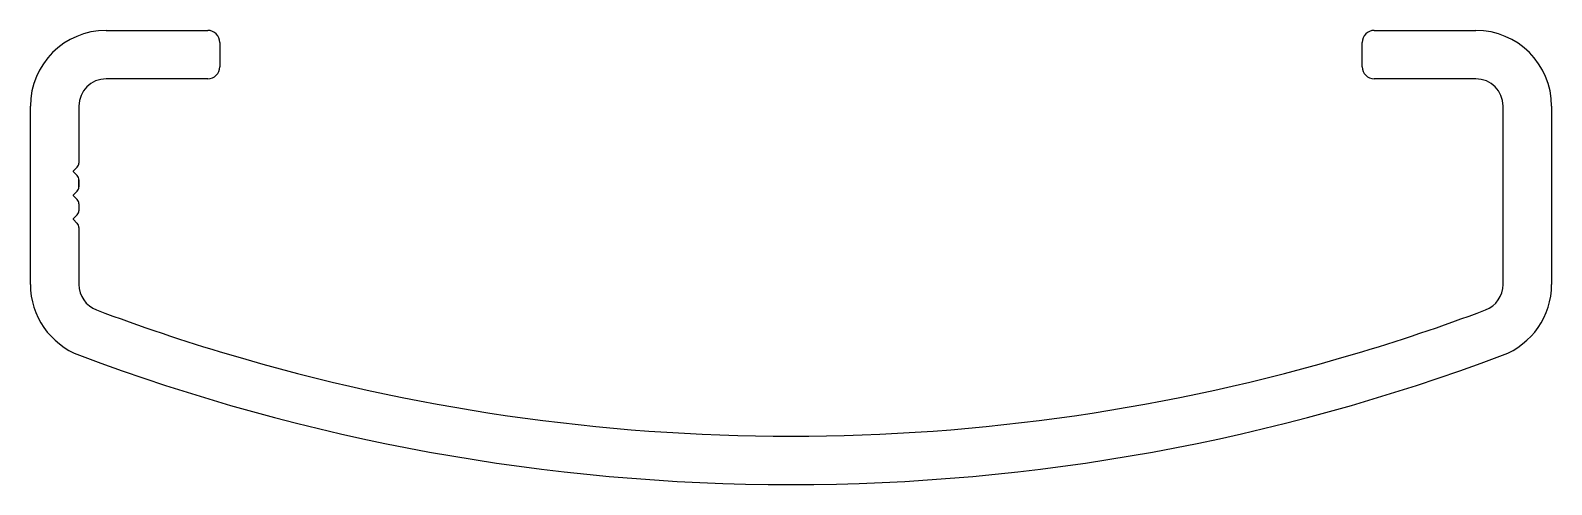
# Model space of a CAD drawing. Extents: x -31.7 to 32, y -0.1 to 19.
import ezdxf

# ---------------------------------------------------------------- set-up
doc = ezdxf.new("R2010")
doc.units = 0
doc.layers.add('1', color=7, linetype='CONTINUOUS')

msp = doc.modelspace()

# ---------------------------------------------------------------- linework, layer by layer
at = {"layer": '1', "color": 7, "linetype": 'CONTINUOUS'}
for p, q in [((-28.572, 18.962), (-24.318, 18.962)), ((24.577, 18.962), (28.832, 18.962)), ((-23.81, 18.454), (-23.81, 17.438)), ((24.069, 17.438), (24.069, 18.454)), ((-24.318, 16.93), (-28.572, 16.93)), ((28.832, 16.93), (24.577, 16.93)), ((-31.747, 13.388), (-31.747, 15.787)), ((-29.715, 15.787), (-29.715, 14.151)), ((29.975, 13.388), (29.975, 15.787)), ((32.007, 15.787), (32.007, 13.388)), ((-29.715, 14.151), (-29.715, 13.4)), ((-29.715, 13.4), (-29.715, 13.4)), ((-31.747, 8.306), (-31.747, 13.388)), ((-29.789, 13.223), (-29.96, 13.052)), ((-29.96, 13.04), (-29.789, 12.869)), ((29.975, 8.306), (29.975, 13.388)), ((32.007, 13.388), (32.007, 8.306)), ((-29.789, 12.223), (-29.96, 12.052)), ((-29.715, 12.693), (-29.715, 12.4)), ((-29.715, 12.4), (-29.715, 12.693)), ((-29.715, 12.693), (-29.715, 12.4)), ((-29.715, 12.4), (-29.715, 12.693)), ((-29.715, 12.693), (-29.715, 12.4)), ((-29.96, 12.04), (-29.789, 11.869)), ((-29.715, 11.693), (-29.715, 11.4)), ((-29.789, 11.223), (-29.96, 11.052)), ((-29.96, 11.041), (-29.789, 10.869)), ((-29.715, 10.693), (-29.715, 9.416)), ((-29.715, 9.499), (-29.715, 8.306)), ((-29.715, 8.306), (-29.715, 8.306))]:
    msp.add_line(p, q, dxfattribs=at)
for centre, radius, start, end in [((-28.572, 15.787), 3.175, 90, 180), ((-24.318, 18.454), 0.508, 360, 90), ((24.577, 18.454), 0.508, 90, 180), ((28.832, 15.787), 3.175, 360, 90), ((-24.318, 17.438), 0.508, 270, 0), ((24.577, 17.438), 0.508, 180, 270), ((-28.572, 15.787), 1.143, 90, 180), ((28.832, 15.787), 1.143, 360, 90), ((-29.965, 13.4), 0.25, 315, 360), ((-29.954, 13.046), 0.008, 135, 225), ((-29.965, 12.693), 0.25, 0, 45), ((-29.965, 12.4), 0.25, 315, 360), ((-29.954, 12.046), 0.008, 135, 225), ((-29.965, 11.693), 0.25, 360, 45), ((-29.954, 11.046), 0.008, 135, 225), ((-29.965, 11.4), 0.25, 315, 360), ((-29.965, 10.693), 0.25, 0, 45), ((-28.572, 8.306), 3.175, 180, 249.38878), ((-28.572, 8.306), 1.143, 180, 249.38878), ((28.832, 8.306), 1.143, 290.61122, 0), ((28.832, 8.306), 3.175, 290.61122, 0), ((0.13, 84.621), 82.677, 249.38878, 253.43145), ((0.13, 84.621), 82.677, 286.56855, 290.61122), ((0.13, 84.621), 84.709, 249.38878, 270), ((0.13, 84.621), 82.677, 253.43145, 286.56855), ((0.13, 84.621), 84.709, 270, 290.61122)]:
    msp.add_arc(centre, radius, start, end, dxfattribs=at)

doc.saveas('drawing.dxf')
